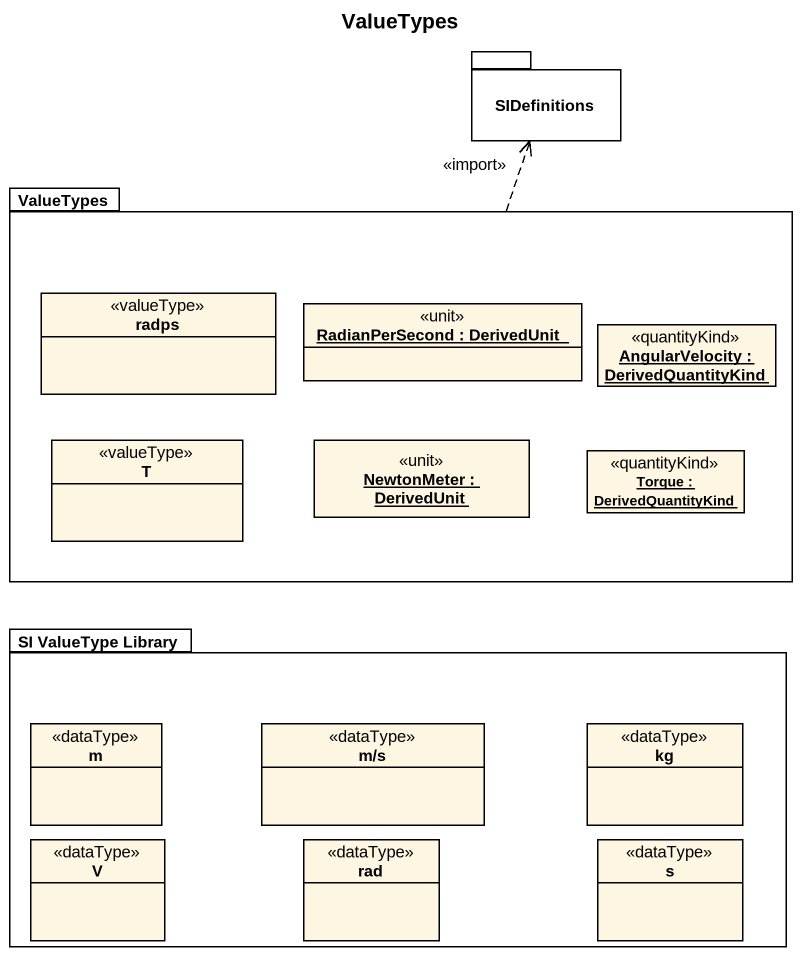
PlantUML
@startuml
title ValueTypes
hide circle
hide empty members
package SIDefinitions {
}
package ValueTypes {
  class radps <<valueType>>
  object "RadianPerSecond : DerivedUnit" as RadianPerSecond <<unit>>
  object "AngularVelocity : DerivedQuantityKind" as AngularVelocity <<quantityKind>>
  class T <<valueType>>
  object "NewtonMeter : DerivedUnit" as NewtonMeter <<unit>>
  object "Torque : DerivedQuantityKind" as Torque <<quantityKind>>
}
package "SI ValueType Library" as SI_ValueType_Library {
  class m <<dataType>>
  class "m/s" as m_s <<dataType>>
  class kg <<dataType>>
  class V <<dataType>>
  class rad <<dataType>>
  class s <<dataType>>
}
ValueTypes .up.> SIDefinitions : <<import>>
@enduml
